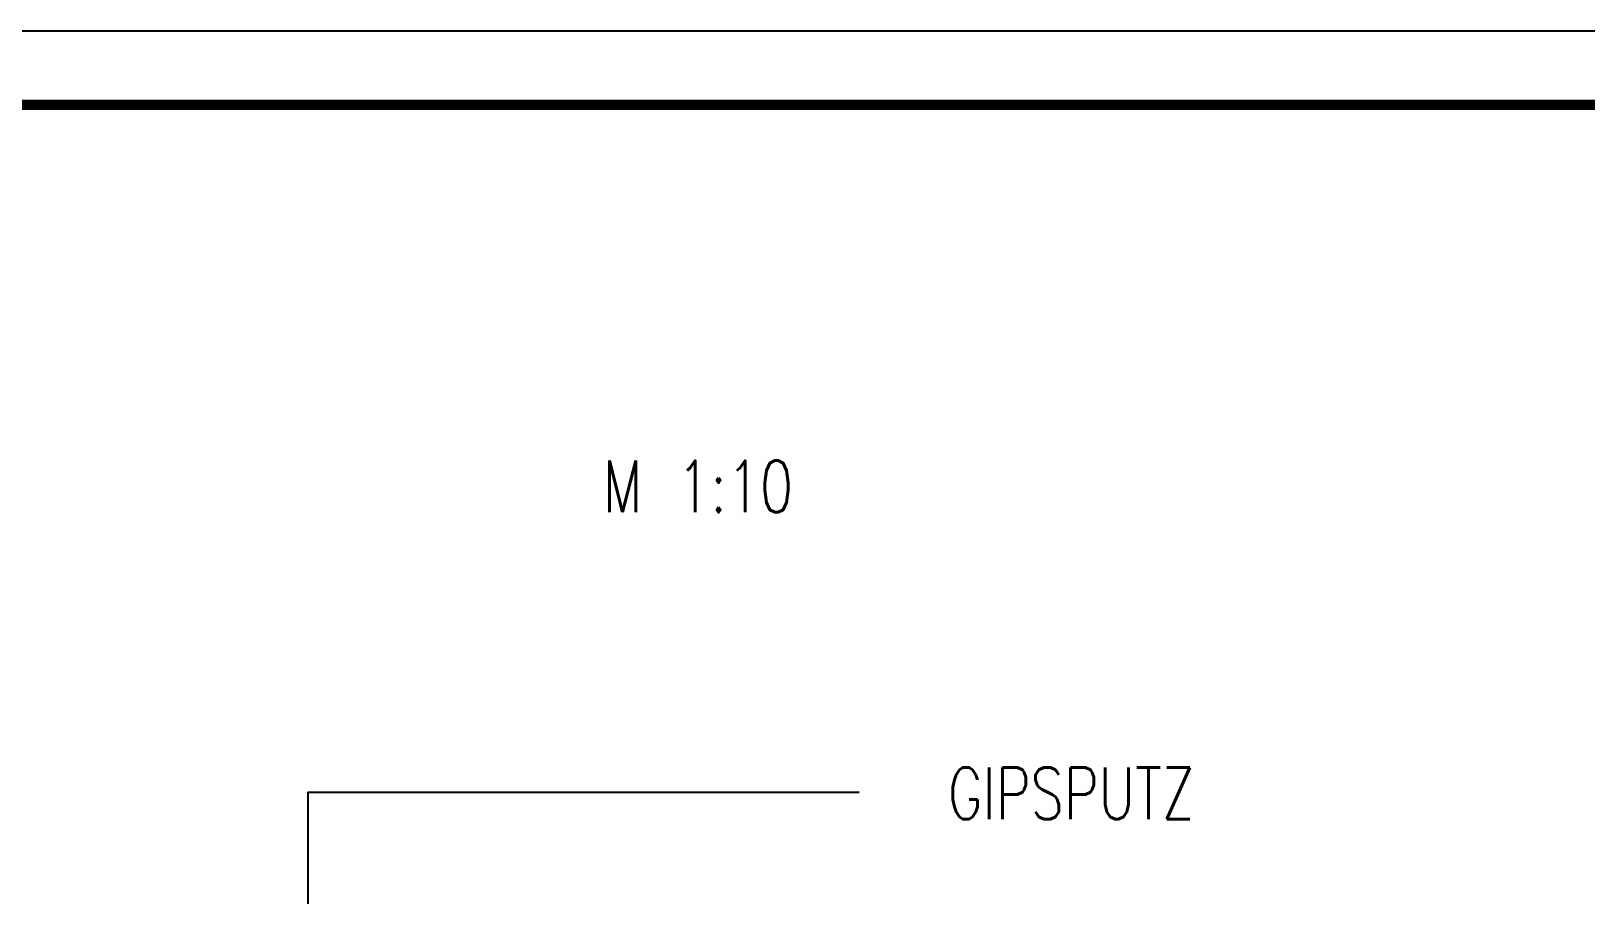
# Model space of a CAD drawing. Extents: x 0 to 21025, y 0 to 14850.
# Drawn here: x 6951 to 9587, y 13387 to 14850 of the extents above; entities that cross this region are included whole.
import ezdxf

# ---------------------------------------------------------------- set-up
doc = ezdxf.new("R2010")
doc.units = 0
doc.header["$LTSCALE"] = 175
doc.layers.get('0').update_dxf_attribs({"linetype": 'CONTINUOUS'})
doc.layers.add('LEGENDE-35', color=7, linetype='CONTINUOUS')
doc.layers.add('LEGENDE-70', color=7, linetype='CONTINUOUS')
doc.styles.get("Standard").update_dxf_attribs({"font": 'TXT.SHX', "width": 0.75})

msp = doc.modelspace()

# ---------------------------------------------------------------- linework, layer by layer
msp.add_lwpolyline([(0, 0), (21025, 0), (21025, 14850), (0, 14850)], close=True)
at = {"const_width": 17.5}
msp.add_lwpolyline([(500, 125), (20900, 125), (20900, 14725), (500, 14725)], close=True, dxfattribs=at)
at = {"layer": 'LEGENDE-35'}
msp.add_lwpolyline([(8355, 13560), (7420, 13560), (7420, 12415), (7085, 12415)], dxfattribs=at)

# ---------------------------------------------------------------- texts
at = {"layer": 'LEGENDE-35', "width": 0.75}
msp.add_text('GIPSPUTZ', height=87.5, dxfattribs=at).set_placement((8505, 13515))
at = {"layer": 'LEGENDE-70', "width": 0.75}
msp.add_text('M 1:10', height=87.5, dxfattribs=at).set_placement((7920, 14035))

doc.saveas('drawing.dxf')
